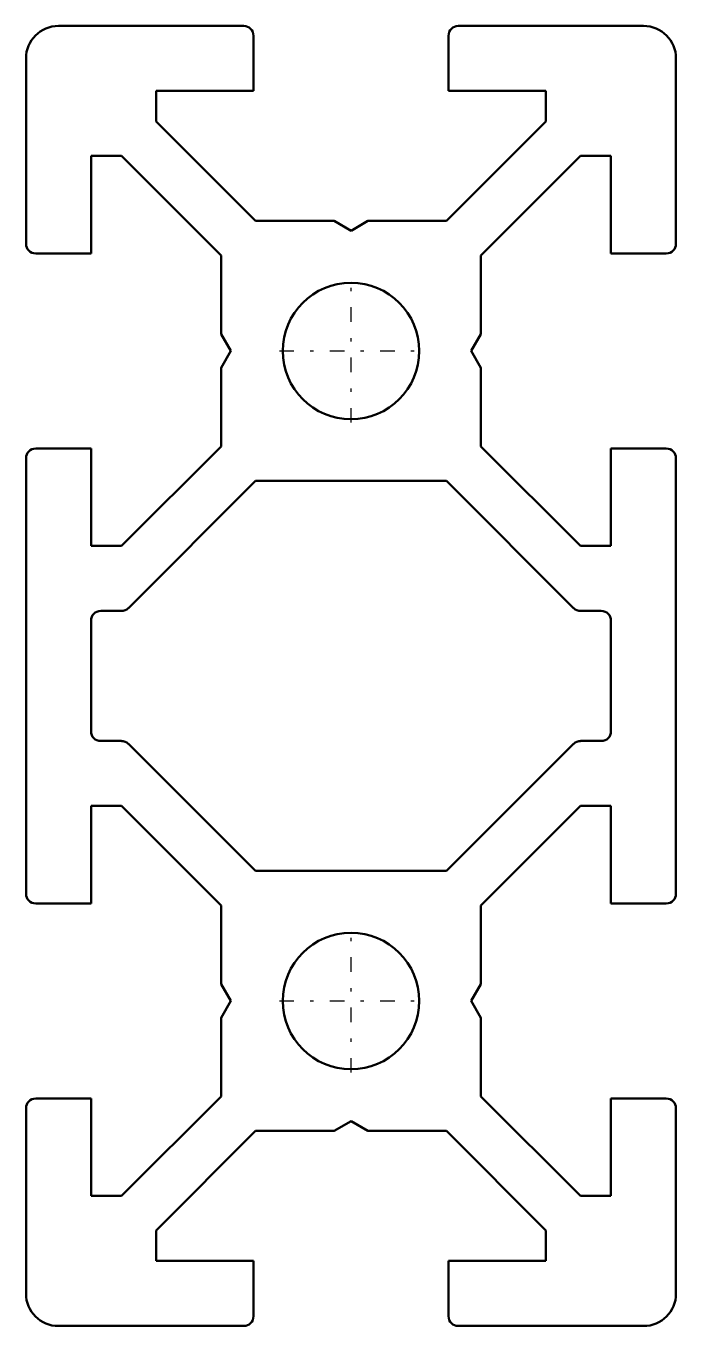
# Model space of a CAD drawing. Header units: millimetres. Extents: x -10 to 10, y -20 to 20.
import ezdxf

# ---------------------------------------------------------------- set-up
doc = ezdxf.new("R2010")
doc.units = ezdxf.units.MM
doc.linetypes.add('Center', pattern=[1.5, 0.45, -0.5, 0.05, -0.5])
doc.layers.add('AM_0', color=7, linetype='Continuous', lineweight=50)
doc.layers.add('AM_7', color=4, linetype='Center', lineweight=25)

msp = doc.modelspace()

# ---------------------------------------------------------------- linework, layer by layer
at = {"layer": 'AM_0'}
for p, q in [((-3.3, 20), (-9, 20)), ((-3, 18), (-3, 19.7)), ((3, 19.7), (3, 18)), ((9, 20), (3.3, 20)), ((-10, 19), (-10, 13.3)), ((10, 13.3), (10, 19)), ((-6, 17.061), (-6, 18)), ((-6, 18), (-3, 18)), ((3, 18), (6, 18)), ((6, 18), (6, 17.061)), ((-2.939, 14), (-6, 17.061)), ((6, 17.061), (2.939, 14)), ((-8, 13), (-8, 16)), ((-8, 16), (-7.061, 16)), ((-7.061, 16), (-4, 12.939)), ((4, 12.939), (7.061, 16)), ((7.061, 16), (8, 16)), ((8, 16), (8, 13)), ((-0.52, 14), (-2.939, 14)), ((0, 13.7), (-0.52, 14)), ((0.52, 14), (0, 13.7)), ((2.939, 14), (0.52, 14)), ((-9.7, 13), (-8, 13)), ((-4, 12.939), (-4, 10.52)), ((4, 10.52), (4, 12.939)), ((8, 13), (9.7, 13)), ((-4, 10.52), (-3.7, 10)), ((3.7, 10), (4, 10.52)), ((-3.7, 10), (-4, 9.48)), ((4, 9.48), (3.7, 10)), ((-4, 9.48), (-4, 7.061)), ((4, 7.061), (4, 9.48)), ((-8, 7), (-9.7, 7)), ((-8, 4), (-8, 7)), ((-4, 7.061), (-7.061, 4)), ((7.061, 4), (4, 7.061)), ((9.7, 7), (8, 7)), ((8, 7), (8, 4)), ((-10, 6.7), (-10, -6.7)), ((10, -6.7), (10, 6.7)), ((-2.939, 6), (-6.851, 2.088)), ((2.939, 6), (-2.939, 6)), ((6.851, 2.088), (2.939, 6)), ((-7.061, 4), (-8, 4)), ((8, 4), (7.061, 4)), ((-8, 1.7), (-8, -1.7)), ((-7.064, 2), (-7.7, 2)), ((7.7, 2), (7.064, 2)), ((8, -1.7), (8, 1.7)), ((-7.7, -2), (-7.064, -2)), ((-6.851, -2.088), (-2.939, -6)), ((2.939, -6), (6.851, -2.088)), ((7.064, -2), (7.7, -2)), ((-8, -7), (-8, -4)), ((-8, -4), (-7.061, -4)), ((-7.061, -4), (-4, -7.061)), ((4, -7.061), (7.061, -4)), ((7.061, -4), (8, -4)), ((8, -4), (8, -7)), ((-2.939, -6), (2.939, -6)), ((-9.7, -7), (-8, -7)), ((-4, -7.061), (-4, -9.48)), ((4, -9.48), (4, -7.061)), ((8, -7), (9.7, -7)), ((-4, -9.48), (-3.7, -10)), ((3.7, -10), (4, -9.48)), ((-3.7, -10), (-4, -10.52)), ((4, -10.52), (3.7, -10)), ((-4, -10.52), (-4, -12.939)), ((4, -12.939), (4, -10.52)), ((-8, -13), (-9.7, -13)), ((-8, -16), (-8, -13)), ((-4, -12.939), (-7.061, -16)), ((7.061, -16), (4, -12.939)), ((9.7, -13), (8, -13)), ((8, -13), (8, -16)), ((-10, -13.3), (-10, -19)), ((10, -19), (10, -13.3)), ((-0.52, -14), (0, -13.7)), ((0, -13.7), (0.52, -14)), ((-6, -17.061), (-2.939, -14)), ((-2.939, -14), (-0.52, -14)), ((0.52, -14), (2.939, -14)), ((2.939, -14), (6, -17.061)), ((-7.061, -16), (-8, -16)), ((8, -16), (7.061, -16)), ((-6, -18), (-6, -17.061)), ((6, -17.061), (6, -18)), ((-3, -18), (-6, -18)), ((-3, -19.7), (-3, -18)), ((6, -18), (3, -18)), ((3, -18), (3, -19.7)), ((-9, -20), (-3.3, -20)), ((3.3, -20), (9, -20))]:
    msp.add_line(p, q, dxfattribs=at)
for centre in [(0, 10), (0, -10)]:
    msp.add_circle(centre, 2.1, dxfattribs=at)
for centre, radius, start, end in [((-9, 19), 1, 90, 180), ((-3.3, 19.7), 0.3, 0, 90), ((3.3, 19.7), 0.3, 90, 180), ((9, 19), 1, 0, 90), ((-9.7, 13.3), 0.3, 180, 270), ((9.7, 13.3), 0.3, 270, 0), ((-9.7, 6.7), 0.3, 90, 180), ((9.7, 6.7), 0.3, 0, 90), ((-7.064, 2.3), 0.3, 270.0007, 314.9989), ((7.064, 2.3), 0.3, 225.0014, 269.9997), ((-7.7, 1.7), 0.3, 90, 180), ((7.7, 1.7), 0.3, 0, 90), ((-7.7, -1.7), 0.3, 180, 270), ((7.7, -1.7), 0.3, 270, 0), ((-7.064, -2.3), 0.3, 45.0015, 89.9997), ((7.064, -2.3), 0.3, 89.9999, 134.9982), ((-9.7, -6.7), 0.3, 180, 270), ((9.7, -6.7), 0.3, 270, 0), ((-9.7, -13.3), 0.3, 90, 180), ((9.7, -13.3), 0.3, 0, 90), ((-9, -19), 1, 180, 270), ((9, -19), 1, 270, 0), ((-3.3, -19.7), 0.3, 270, 0), ((3.3, -19.7), 0.3, 180, 270)]:
    msp.add_arc(centre, radius, start, end, dxfattribs=at)
at = {"layer": 'AM_7'}
for p, q in [((0, 7.795), (0, 12.205)), ((-2.205, 10), (2.205, 10)), ((0, -12.205), (0, -7.795)), ((-2.205, -10), (2.205, -10))]:
    msp.add_line(p, q, dxfattribs=at)

doc.saveas('drawing.dxf')
